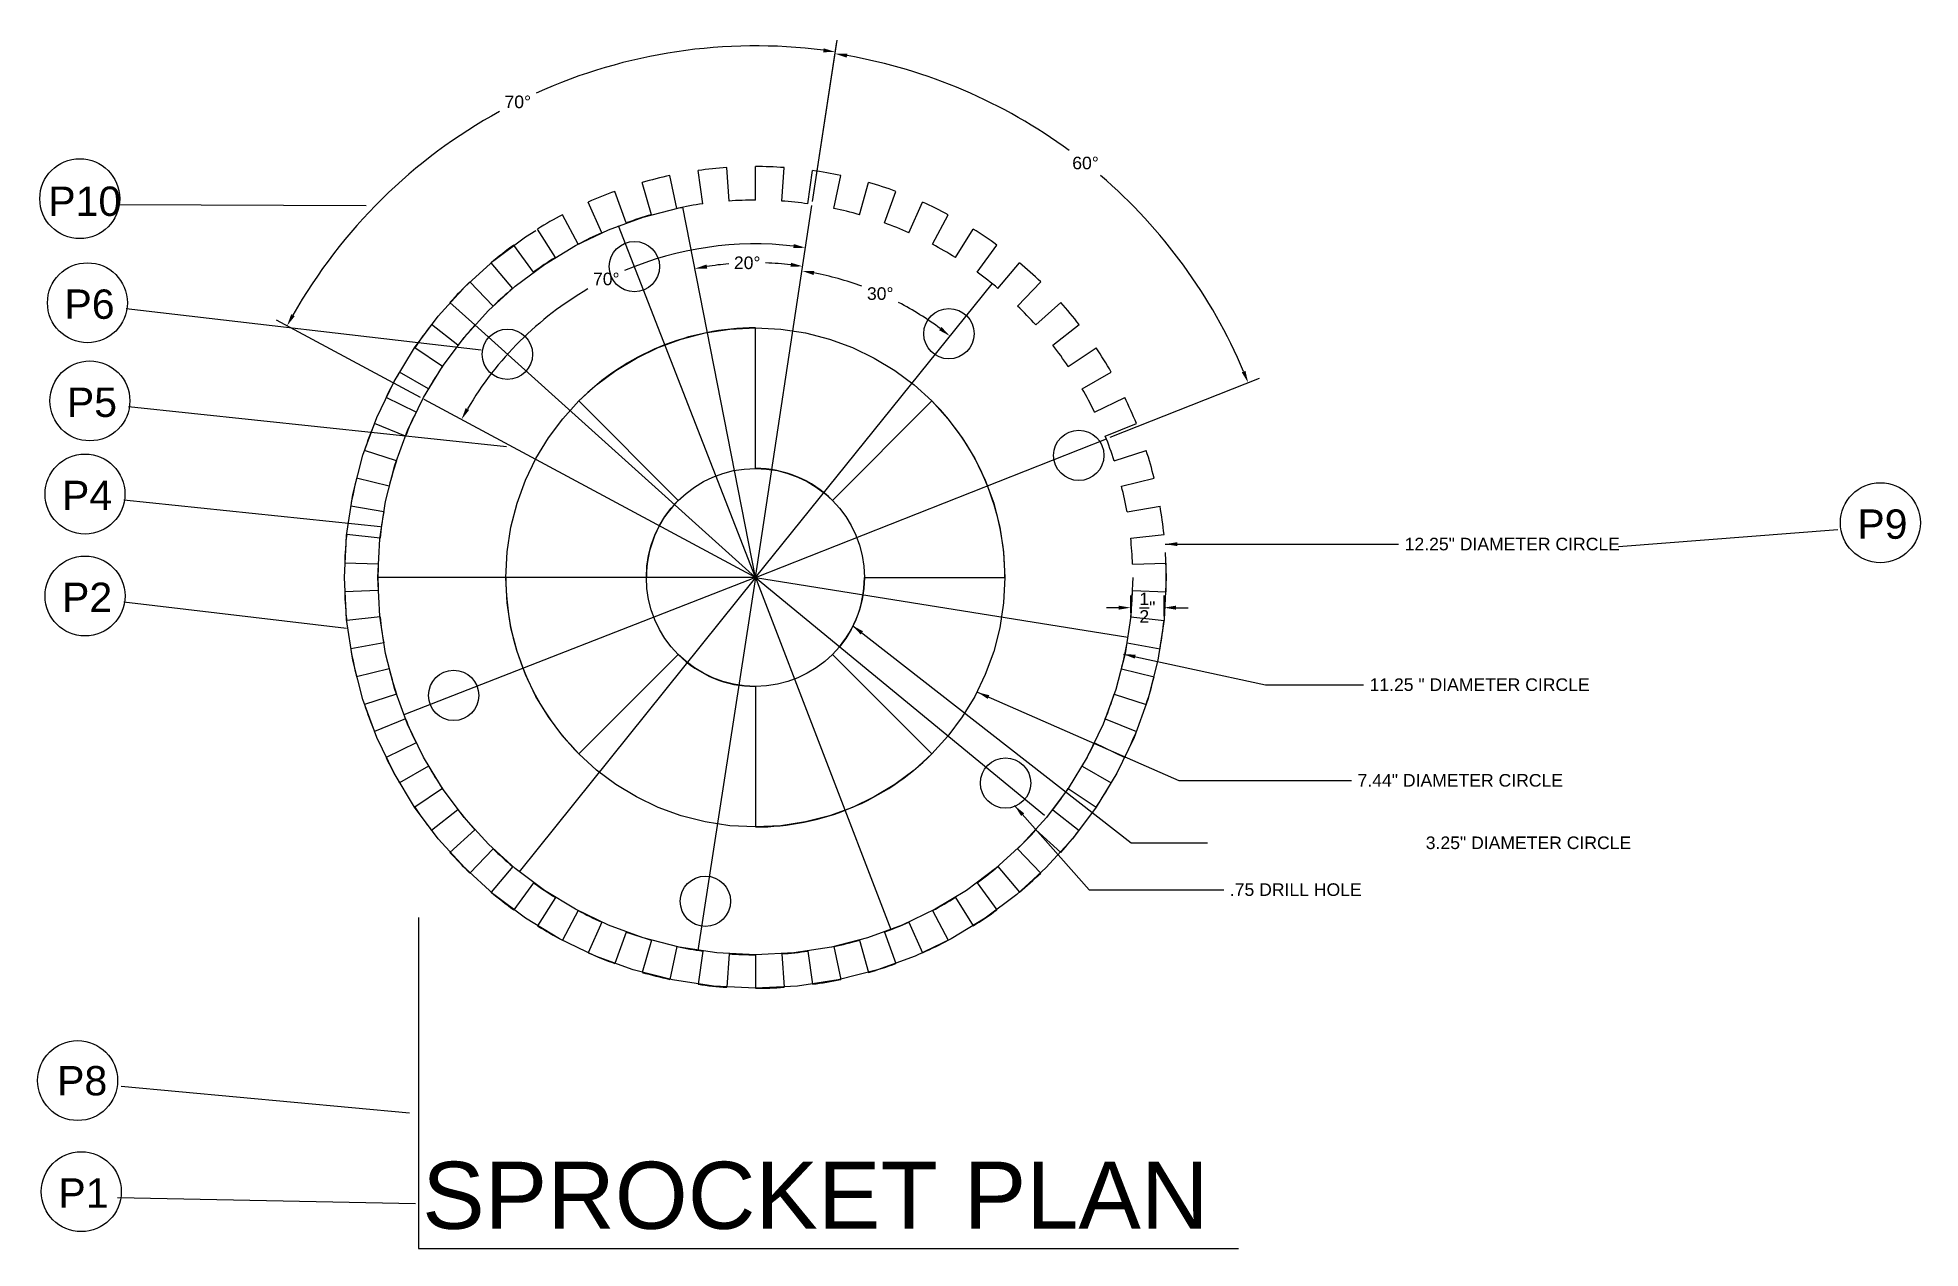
# Model space of a CAD drawing. Header units: millimetres. Extents: x 2663.1 to 2691.1, y 1766.3 to 1784.3.
import ezdxf

# ---------------------------------------------------------------- set-up
doc = ezdxf.new("R2010")
doc.units = ezdxf.units.MM
doc.linetypes.add('DASHEDX2', pattern=[38.1, 25.4, -12.7])
for name, color, linetype in [('ANNO DIM', 10, 'Continuous'), ('ANNO NOTE', 252, 'Continuous'), ('DRILL HOLE', 4, 'Continuous'), ('GRID LINES', 254, 'DASHEDX2'), ('INNER SPROCKET', 5, 'Continuous'), ('LAYER KEYS', 102, 'DASHEDX2'), ('OUTER SPROCKET', 3, 'Continuous'), ('TITLE BLOCK', 254, 'DASHEDX2')]:
    doc.layers.add(name, color=color, linetype=linetype)
doc.styles.get("Standard").update_dxf_attribs({"font": 'Arial.ttf'})
doc.dimstyles.get("Standard").update_dxf_attribs({"dimtxt": 0.1875, "dimasz": 0.18, "dimexe": 0.18, "dimexo": 0.0625, "dimgap": 0.09, "dimtad": 0, "dimtih": 1, "dimtoh": 1, "dimdec": 4, "dimzin": 0, "dimdsep": 46, "dimlunit": 4, "dimtxsty": 'Standard', "dimcen": 0.09, "dimadec": 0, "dimazin": 0, "dimtfac": 1, "dimtdec": 4, "dimtofl": 0, "dimtmove": 0, "dimatfit": 3, "dimfxl": 1, "dimtolj": 1, "dimtzin": 0, "dimarcsym": 0})

# ---------------------------------------------------------------- blocks, each defined once
blk = doc.blocks.new('*D7')
at = {"layer": 'ANNO DIM', "color": 0, "lineweight": -2, "transparency": 16777216}
for p, q in [((2679.178, 1775.809), (2678.998, 1775.809)), ((2679.358, 1775.734), (2679.358, 1775.989)), ((2679.855, 1775.682), (2679.855, 1775.989)), ((2680.035, 1775.809), (2680.215, 1775.809))]:
    blk.add_line(p, q, dxfattribs=at)
at = {"layer": 'ANNO DIM', "color": 0, "transparency": 16777216}
for points in [[(2679.178, 1775.839), (2679.178, 1775.779), (2679.358, 1775.809)], [(2680.035, 1775.839), (2680.035, 1775.779), (2679.855, 1775.809)]]:
    blk.add_solid(points, dxfattribs=at)
at = {"layer": 'Defpoints', "color": 0, "transparency": 16777216}
for p in [(2679.855, 1775.809), (2679.358, 1775.672), (2679.855, 1775.619)]:
    blk.add_point(p, dxfattribs=at)
at = {"layer": 'ANNO DIM', "color": 0, "transparency": 16777216, "insert": (2679.607, 1775.809), "char_height": 0.1875, "attachment_point": 5}
blk.add_mtext('\\A1;{\\H1x;\\S1/2;}"', dxfattribs=at)
blk = doc.blocks.new('*D12')
at = {"layer": 'ANNO DIM', "color": 0, "lineweight": -2, "transparency": 16777216}
for start, end in [(94.8622, 98.8681), (83.5435, 88.1262)]:
    blk.add_arc((2673.764, 1776.26), 4.691, start, end, dxfattribs=at)
at = {"layer": 'ANNO DIM', "color": 0, "transparency": 16777216}
for points in [[(2673.046, 1780.865), (2673.035, 1780.924), (2672.863, 1780.864)], [(2674.295, 1780.951), (2674.287, 1780.891), (2674.47, 1780.897)]]:
    blk.add_solid(points, dxfattribs=at)
at = {"layer": 'Defpoints', "color": 0, "transparency": 16777216}
for p in [(2672.684, 1781.78), (2674.608, 1781.802), (2673.934, 1780.948), (2673.764, 1776.26), (2673.764, 1776.26)]:
    blk.add_point(p, dxfattribs=at)
at = {"layer": 'ANNO DIM', "color": 0, "transparency": 16777216, "insert": (2673.642, 1780.949), "char_height": 0.1875, "attachment_point": 5}
blk.add_mtext('\\A1;20°', dxfattribs=at)
blk = doc.blocks.new('*D30')
at = {"layer": 'ANNO DIM', "color": 0, "lineweight": -2, "transparency": 16777216}
for start, end in [(69.9108, 79.1133), (53.3877, 62.4842)]:
    blk.add_arc((2673.764, 1776.26), 4.622, start, end, dxfattribs=at)
at = {"layer": 'ANNO DIM', "color": 0, "transparency": 16777216}
for points in [[(2674.632, 1780.768), (2674.642, 1780.828), (2674.459, 1780.829)], [(2676.539, 1779.993), (2676.502, 1779.946), (2676.663, 1779.859)]]:
    blk.add_solid(points, dxfattribs=at)
at = {"layer": 'Defpoints', "color": 0, "transparency": 16777216}
for p in [(2674.608, 1781.802), (2677.291, 1780.639), (2675.989, 1780.31), (2673.764, 1776.26), (2673.764, 1776.26)]:
    blk.add_point(p, dxfattribs=at)
at = {"layer": 'ANNO DIM', "color": 0, "transparency": 16777216, "insert": (2675.625, 1780.49), "char_height": 0.1875, "attachment_point": 5}
blk.add_mtext('\\A1;30°', dxfattribs=at)
blk = doc.blocks.new('*D31')
at = {"layer": 'ANNO DIM', "color": 0, "lineweight": -2, "transparency": 16777216}
for p, q in [((2674.617, 1781.864), (2674.979, 1784.245)), ((2679.053, 1778.35), (2681.276, 1779.228))]:
    blk.add_line(p, q, dxfattribs=at)
for start, end in [(53.671, 80.0391), (22.8696, 49.3405)]:
    blk.add_arc((2673.764, 1776.26), 7.898, start, end, dxfattribs=at)
at = {"layer": 'ANNO DIM', "color": 0, "transparency": 16777216}
for points in [[(2675.125, 1784.009), (2675.135, 1784.068), (2674.952, 1784.067)], [(2681.069, 1779.34), (2681.013, 1779.318), (2681.109, 1779.162)]]:
    blk.add_solid(points, dxfattribs=at)
at = {"layer": 'Defpoints', "color": 0, "transparency": 16777216}
for p in [(2674.608, 1781.802), (2679.68, 1781.492), (2678.995, 1778.327), (2673.764, 1776.26), (2673.764, 1776.26)]:
    blk.add_point(p, dxfattribs=at)
at = {"layer": 'ANNO DIM', "color": 0, "transparency": 16777216, "insert": (2678.685, 1782.437), "char_height": 0.1875, "attachment_point": 5}
blk.add_mtext('\\A1;60°', dxfattribs=at)
blk = doc.blocks.new('*D42')
at = {"layer": 'ANNO DIM', "color": 0, "lineweight": -2, "transparency": 16777216}
for start, end in [(83.4192, 113.0749), (120.1194, 149.6668)]:
    blk.add_arc((2673.764, 1776.26), 4.972, start, end, dxfattribs=at)
at = {"layer": 'ANNO DIM', "color": 0, "transparency": 16777216}
for points in [[(2674.338, 1781.229), (2674.33, 1781.169), (2674.512, 1781.175)], [(2669.498, 1778.756), (2669.446, 1778.785), (2669.384, 1778.614)]]:
    blk.add_solid(points, dxfattribs=at)
at = {"layer": 'Defpoints', "color": 0, "transparency": 16777216}
for p in [(2674.608, 1781.802), (2672.493, 1781.067), (2668.828, 1778.913), (2673.764, 1776.26), (2673.764, 1776.26)]:
    blk.add_point(p, dxfattribs=at)
at = {"layer": 'ANNO DIM', "color": 0, "transparency": 16777216, "insert": (2671.542, 1780.708), "char_height": 0.1875, "attachment_point": 5}
blk.add_mtext('\\A1;70°', dxfattribs=at)
blk = doc.blocks.new('*D45')
at = {"layer": 'ANNO DIM', "color": 0, "lineweight": -2, "transparency": 16777216}
for p, q in [((2674.617, 1781.864), (2674.983, 1784.271)), ((2668.773, 1778.942), (2666.626, 1780.096))]:
    blk.add_line(p, q, dxfattribs=at)
for start, end in [(82.6465, 114.3555), (118.773, 150.4395)]:
    blk.add_arc((2673.764, 1776.26), 7.924, start, end, dxfattribs=at)
at = {"layer": 'ANNO DIM', "color": 0, "transparency": 16777216}
for points in [[(2674.782, 1784.148), (2674.774, 1784.089), (2674.956, 1784.093)], [(2666.898, 1780.154), (2666.845, 1780.183), (2666.784, 1780.011)]]:
    blk.add_solid(points, dxfattribs=at)
at = {"layer": 'Defpoints', "color": 0, "transparency": 16777216}
for p in [(2671.738, 1783.92), (2674.608, 1781.802), (2668.828, 1778.913), (2673.764, 1776.26), (2673.764, 1776.26)]:
    blk.add_point(p, dxfattribs=at)
at = {"layer": 'ANNO DIM', "color": 0, "transparency": 16777216, "insert": (2670.223, 1783.348), "char_height": 0.1875, "attachment_point": 5}
blk.add_mtext('\\A1;70°', dxfattribs=at)

msp = doc.modelspace()

# ---------------------------------------------------------------- linework, layer by layer
at = {"layer": 'DRILL HOLE'}
for centre in [(2671.96165, 1780.8937), (2676.64822, 1779.89294), (2670.06875, 1779.58663), (2678.58479, 1778.07955), (2669.26697, 1774.50054), (2677.49259, 1773.19357), (2673.01988, 1771.43278)]:
    msp.add_circle(centre, 0.375, dxfattribs=at)
at = {"layer": 'GRID LINES'}
for q in [(2672.68416, 1781.77993), (2674.60761, 1781.80249), (2671.72507, 1781.50204), (2677.29418, 1780.63832), (2669.58368, 1780.02339), (2668.8281, 1778.91261), (2678.99517, 1778.32692), (2668.13887, 1776.25953), (2668.52536, 1774.21046), (2670.24243, 1771.87317), (2672.90696, 1770.70018), (2675.78466, 1771.01005), (2678.0719, 1772.71723), (2679.31771, 1775.36765)]:
    msp.add_line((2673.76387, 1776.25953), q, dxfattribs=at)
for radius in [6.125, 5.625, 3.72, 1.625]:
    msp.add_circle((2673.76387, 1776.25953), radius, dxfattribs=at)
at = {"layer": 'INNER SPROCKET'}
for p, q in [((2673.76387, 1777.88453), (2673.76387, 1779.97953)), ((2672.61482, 1777.40858), (2671.13343, 1778.88997)), ((2674.91292, 1777.40858), (2676.39431, 1778.88997)), ((2672.13887, 1776.25953), (2670.04387, 1776.25953)), ((2675.38887, 1776.25953), (2677.48387, 1776.25953)), ((2672.61482, 1775.11048), (2671.13343, 1773.62909)), ((2674.91292, 1775.11048), (2676.39431, 1773.62909)), ((2673.76387, 1774.63453), (2673.76387, 1772.53953))]:
    msp.add_line(p, q, dxfattribs=at)
for radius, start, end in [(3.72, 90, 135), (3.72, 0, 45), (1.625, 45, 90), (1.625, 135, 180), (3.72, 180, 225), (1.625, 315, 0), (1.625, 225, 270), (3.72, 270, 315)]:
    msp.add_arc((2673.76387, 1776.25953), radius, start, end, dxfattribs=at)
at = {"layer": 'LAYER KEYS'}
for p, q in [((2667.96182, 1781.79818), (2664.27222, 1781.81589)), ((2669.67522, 1779.65011), (2664.38634, 1780.26382)), ((2670.05409, 1778.20568), (2664.42224, 1778.80136)), ((2668.1768, 1777.01555), (2664.35004, 1777.4124)), ((2689.90041, 1776.96733), (2686.62834, 1776.71442)), ((2667.67183, 1775.49651), (2664.35048, 1775.89336)), ((2668.60925, 1768.27254), (2664.31198, 1768.66938)), ((2668.70023, 1766.92239), (2664.25783, 1767.01299))]:
    msp.add_line(p, q, dxfattribs=at)
for centre in [(2663.69459, 1781.90609), (2663.80871, 1780.35402), (2663.84462, 1778.89155), (2663.77241, 1777.50259), (2690.53224, 1777.07524), (2663.77286, 1775.98355), (2663.66215, 1768.75957), (2663.71631, 1767.10318)]:
    msp.add_circle(centre, 0.59568, dxfattribs=at)
at = {"layer": 'OUTER SPROCKET'}
for p, q in [((2672.59437, 1781.76161), (2672.49041, 1782.25068)), ((2672.98102, 1781.82979), (2672.91143, 1782.32492)), ((2673.37149, 1781.87083), (2673.33661, 1782.36961)), ((2673.76387, 1781.88453), (2673.76387, 1782.38453)), ((2674.15625, 1781.87083), (2674.19113, 1782.36961)), ((2674.54672, 1781.82979), (2674.61631, 1782.32492)), ((2674.93337, 1781.76161), (2675.03733, 1782.25068)), ((2671.84001, 1781.5453), (2671.669, 1782.01515)), ((2672.21341, 1781.66663), (2672.07559, 1782.14726)), ((2675.31433, 1781.66663), (2675.45215, 1782.14726)), ((2675.68773, 1781.5453), (2675.85874, 1782.01515)), ((2671.12309, 1781.22611), (2670.88836, 1781.66758)), ((2671.47598, 1781.39822), (2671.27261, 1781.855)), ((2676.05176, 1781.39822), (2676.25513, 1781.855)), ((2676.40465, 1781.22611), (2676.63938, 1781.66758)), ((2670.78307, 1781.0298), (2670.51811, 1781.45382)), ((2676.74467, 1781.0298), (2677.00963, 1781.45382)), ((2670.45758, 1780.81025), (2670.16369, 1781.21476)), ((2677.07016, 1780.81025), (2677.36405, 1781.21476)), ((2670.14819, 1780.56853), (2669.8268, 1780.95155)), ((2677.37955, 1780.56853), (2677.70094, 1780.95155)), ((2669.85642, 1780.30582), (2669.50909, 1780.66549)), ((2677.67132, 1780.30582), (2678.01865, 1780.66549)), ((2669.58368, 1780.02339), (2669.21211, 1780.35796)), ((2677.94406, 1780.02339), (2678.31563, 1780.35796)), ((2669.33131, 1779.72263), (2668.9373, 1780.03046)), ((2678.19643, 1779.72263), (2678.59044, 1780.03046)), ((2669.10053, 1779.40499), (2668.68601, 1779.68459)), ((2678.42721, 1779.40499), (2678.84173, 1779.68459)), ((2668.89248, 1779.07203), (2668.45946, 1779.32203)), ((2678.63526, 1779.07203), (2679.06828, 1779.32203)), ((2668.70815, 1778.72537), (2668.25876, 1778.94455)), ((2678.81959, 1778.72537), (2679.26898, 1778.94455)), ((2668.54846, 1778.36669), (2668.08487, 1778.554)), ((2678.97928, 1778.36669), (2679.44287, 1778.554)), ((2668.41418, 1777.99775), (2667.93865, 1778.15226)), ((2679.11356, 1777.99775), (2679.58909, 1778.15226)), ((2668.30596, 1777.62034), (2667.82081, 1777.7413)), ((2679.22178, 1777.62034), (2679.70693, 1777.7413)), ((2668.22433, 1777.2363), (2667.73192, 1777.32313)), ((2679.30341, 1777.2363), (2679.79582, 1777.32313)), ((2668.16968, 1776.8475), (2667.67242, 1776.89977)), ((2679.35806, 1776.8475), (2679.85532, 1776.89977)), ((2668.1423, 1776.45584), (2667.6426, 1776.47329)), ((2679.38544, 1776.45584), (2679.88514, 1776.47329)), ((2668.1423, 1776.06322), (2667.6426, 1776.04577)), ((2679.38544, 1776.06322), (2679.88514, 1776.04577)), ((2668.16968, 1775.67156), (2667.67242, 1775.61929)), ((2679.35806, 1775.67156), (2679.85532, 1775.61929)), ((2668.22433, 1775.28276), (2667.73192, 1775.19594)), ((2679.30341, 1775.28276), (2679.79582, 1775.19594)), ((2668.30596, 1774.89872), (2667.82081, 1774.77776)), ((2679.22178, 1774.89872), (2679.70693, 1774.77776)), ((2668.41418, 1774.52131), (2667.93865, 1774.3668)), ((2679.11356, 1774.52131), (2679.58909, 1774.3668)), ((2668.54846, 1774.15237), (2668.08487, 1773.96506)), ((2678.97928, 1774.15237), (2679.44287, 1773.96506)), ((2668.70815, 1773.79369), (2668.25876, 1773.57451)), ((2678.81959, 1773.79369), (2679.26898, 1773.57451)), ((2668.89248, 1773.44703), (2668.45946, 1773.19703)), ((2678.63526, 1773.44703), (2679.06828, 1773.19703)), ((2669.10053, 1773.11407), (2668.68601, 1772.83447)), ((2678.42721, 1773.11407), (2678.84173, 1772.83447)), ((2669.33131, 1772.79643), (2668.9373, 1772.4886)), ((2678.19643, 1772.79643), (2678.59044, 1772.4886)), ((2669.58368, 1772.49567), (2669.21211, 1772.16111)), ((2677.94406, 1772.49567), (2678.31563, 1772.16111)), ((2669.85642, 1772.21324), (2669.50909, 1771.85357)), ((2677.67132, 1772.21324), (2678.01865, 1771.85357)), ((2670.14819, 1771.95053), (2669.8268, 1771.56751)), ((2677.37955, 1771.95053), (2677.70094, 1771.56751)), ((2670.45758, 1771.70881), (2670.16369, 1771.3043)), ((2677.07016, 1771.70881), (2677.36405, 1771.3043)), ((2670.78307, 1771.48926), (2670.51811, 1771.06524)), ((2671.12309, 1771.29295), (2670.88836, 1770.85148)), ((2676.40465, 1771.29295), (2676.63938, 1770.85148)), ((2676.74467, 1771.48926), (2677.00963, 1771.06524)), ((2671.47598, 1771.12084), (2671.27261, 1770.66406)), ((2671.84001, 1770.97376), (2671.669, 1770.50391)), ((2675.68773, 1770.97376), (2675.85874, 1770.50391)), ((2676.05176, 1771.12084), (2676.25513, 1770.66406)), ((2672.21341, 1770.85243), (2672.07559, 1770.3718)), ((2672.59437, 1770.75745), (2672.49041, 1770.26838)), ((2672.98102, 1770.68927), (2672.91143, 1770.19414)), ((2674.54672, 1770.68927), (2674.61631, 1770.19414)), ((2674.93337, 1770.75745), (2675.03733, 1770.26838)), ((2675.31433, 1770.85243), (2675.45215, 1770.3718)), ((2673.37149, 1770.64823), (2673.33661, 1770.14945)), ((2673.76387, 1770.63453), (2673.76387, 1770.13453)), ((2674.15625, 1770.64823), (2674.19113, 1770.14945))]:
    msp.add_line(p, q, dxfattribs=at)
for radius, start, end in [(6.125, 102, 106), (6.125, 94, 98), (6.125, 86, 90), (6.125, 78, 82), (6.125, 110, 114), (6.125, 70, 74), (6.125, 118, 122), (5.625, 106, 110), (5.625, 98, 102), (5.625, 90, 94), (5.625, 82, 86), (5.625, 74, 78), (6.125, 62, 66), (5.625, 114, 118), (5.625, 66, 70), (6.125, 54, 58), (6.125, 126, 130), (5.625, 58, 62), (5.625, 122, 126), (5.625, 50, 54), (6.125, 46, 50), (6.125, 134, 138), (5.625, 130, 134), (5.625, 42, 46), (6.125, 38, 42), (6.125, 142, 146), (5.625, 138, 142), (5.625, 34, 38), (6.125, 30, 34), (5.625, 146, 150), (6.125, 150, 154), (5.625, 26, 30), (6.125, 22, 26), (6.125, 158, 162), (5.625, 154, 158), (5.625, 18, 22), (5.625, 162, 166), (6.125, 14, 18), (6.125, 166, 170), (5.625, 10, 14), (5.625, 170, 174), (6.125, 6, 10), (6.125, 174, 178), (5.625, 2, 6), (5.625, 178, 182), (6.125, 358, 2), (6.125, 182, 186), (5.625, 354, 358), (5.625, 186, 190), (6.125, 350, 354), (6.125, 190, 194), (5.625, 346, 350), (5.625, 194, 198), (6.125, 342, 346), (6.125, 198, 202), (5.625, 338, 342), (5.625, 202, 206), (5.625, 330, 334), (6.125, 334, 338), (6.125, 206, 210), (5.625, 210, 214), (5.625, 322, 326), (6.125, 326, 330), (6.125, 214, 218), (5.625, 218, 222), (5.625, 314, 318), (6.125, 318, 322), (6.125, 222, 226), (5.625, 226, 230), (5.625, 306, 310), (6.125, 310, 314), (6.125, 230, 234), (5.625, 234, 238), (5.625, 242, 246), (5.625, 298, 302), (6.125, 302, 306), (6.125, 238, 242), (5.625, 250, 254), (5.625, 290, 294), (5.625, 258, 262), (5.625, 274, 278), (5.625, 282, 286), (6.125, 294, 298), (6.125, 246, 250), (5.625, 266, 270), (6.125, 286, 290), (6.125, 254, 258), (6.125, 262, 266), (6.125, 270, 274), (6.125, 278, 282)]:
    msp.add_arc((2673.76387, 1776.25953), radius, start, end, dxfattribs=at)
at = {"layer": 'TITLE BLOCK'}
for p, q in [((2668.74375, 1771.18915), (2668.74375, 1766.25807)), ((2668.74375, 1766.25807), (2680.96324, 1766.25807))]:
    msp.add_line(p, q, dxfattribs=at)

# ---------------------------------------------------------------- texts
at = {"layer": 'ANNO NOTE', "char_height": 0.1875, "attachment_point": 4}
for s, insert in [('12.25" DIAMETER CIRCLE', (2683.4421, 1776.75608)), ('11.25 " DIAMETER CIRCLE', (2682.91835, 1774.65989)), ('7.44" DIAMETER CIRCLE', (2682.73995, 1773.23365)), ('3.25" DIAMETER CIRCLE', (2683.75639, 1772.3029)), ('.75 DRILL HOLE', (2680.83597, 1771.60463))]:
    msp.add_mtext(s, dxfattribs=dict(at, insert=insert))
at = {"layer": 'LAYER KEYS', "char_height": 0.4375, "attachment_point": 1}
for s, insert in [('P10', (2663.22508, 1782.08645)), ('P6', (2663.46575, 1780.55244)), ('P5', (2663.50165, 1779.08997)), ('P4', (2663.42945, 1777.70101)), ('P9', (2690.18927, 1777.27366)), ('P2', (2663.42989, 1776.18197)), ('P8', (2663.35647, 1768.97604)), ('P1', (2663.37525, 1767.30161))]:
    msp.add_mtext_dynamic_manual_height_columns(s, width=0.577625, gutter_width=12.5, heights=[0], dxfattribs=dict(at, insert=insert))
at = {"layer": 'TITLE BLOCK', "insert": (2668.79759, 1767.54912), "char_height": 1, "attachment_point": 1}
msp.add_mtext_dynamic_manual_height_columns('SPROCKET PLAN', width=14.0138276, gutter_width=12.5, heights=[0], dxfattribs=at)

# ---------------------------------------------------------------- dimensions: what is measured, and where the dimension line sits
at = {"layer": 'ANNO DIM'}
for base, line1, line2, picture, middle in [((2671.73835, 1783.92023), ((2673.76387, 1776.25953), (2674.60761, 1781.80249)), ((2673.76387, 1776.25953), (2668.8281, 1778.91261)), '*D45', (2670.2229, 1783.3483)), ((2679.67984, 1781.49184), ((2673.76387, 1776.25953), (2678.99517, 1778.32692)), ((2673.76387, 1776.25953), (2674.60761, 1781.80249)), '*D31', (2678.68531, 1782.43652)), ((2672.49286, 1781.06661), ((2673.76387, 1776.25953), (2674.60761, 1781.80249)), ((2673.76387, 1776.25953), (2668.8281, 1778.91261)), '*D42', (2671.54191, 1780.70772)), ((2675.98901, 1780.31024), ((2673.76387, 1776.25953), (2677.29065, 1780.63908)), ((2673.76387, 1776.25953), (2674.60761, 1781.80249)), '*D30', (2675.62518, 1780.48978))]:
    dim = msp.add_angular_dim_2l(base=base, line1=line1, line2=line2, dimstyle='Standard', dxfattribs=at)
    dim.commit()
    dim.dimension.update_dxf_attribs({"geometry": picture, "text_midpoint": middle})
dim = msp.add_angular_dim_2l(base=(2673.93424, 1780.94777), line1=((2673.76387, 1776.25953), (2672.68416, 1781.77993)), line2=((2673.76387, 1776.25953), (2674.60761, 1781.80249)), dimstyle='Standard', dxfattribs=at)
dim.commit()
dim.dimension.update_dxf_attribs({"geometry": '*D12', "text_midpoint": (2673.64175, 1780.94927), "dimtype": 162})
dim = msp.add_linear_dim(base=(2679.85532, 1775.80935), p1=(2679.35806, 1775.67156), p2=(2679.85532, 1775.61929), dimstyle='Standard', dxfattribs=at)
dim.commit()
dim.dimension.update_dxf_attribs({"geometry": '*D7', "text_midpoint": (2679.60669, 1775.80935)})

# ---------------------------------------------------------------- leaders
at = {"layer": 'ANNO NOTE', "annotation_type": 0, "has_hookline": 1, "hookline_direction": 0}
for points, text_width in [([(2679.87325, 1776.75608), (2683.3521, 1776.75608)], 3.1655), ([(2675.20971, 1775.54361), (2679.36638, 1772.3029), (2680.50258, 1772.3029)], 3.03735), ([(2679.24915, 1775.11674), (2681.36768, 1774.65989), (2682.82835, 1774.65989)], 3.23828), ([(2677.07487, 1774.54847), (2680.07426, 1773.23365), (2682.64995, 1773.23365)], 3.03594), ([(2677.62846, 1772.85794), (2678.7393, 1771.60463), (2680.74597, 1771.60463)], 1.92757)]:
    msp.add_leader(points, dimstyle='Standard', dxfattribs=dict(at, text_width=text_width))

doc.saveas('drawing.dxf')
